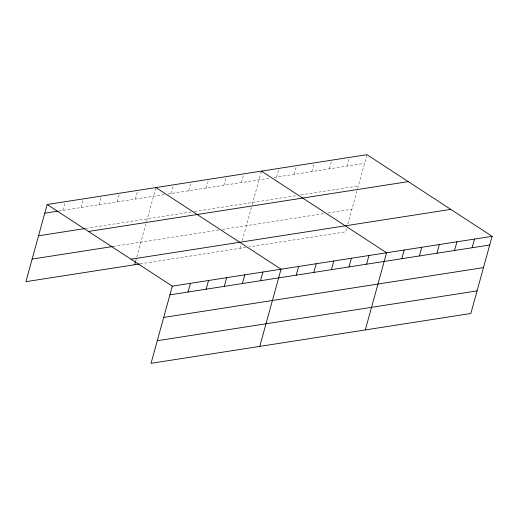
<?xml version="1.0" encoding="UTF-8"?>
<svg xmlns="http://www.w3.org/2000/svg" width="518" height="518" viewBox="0 0 518 518"><rect width="100%" height="100%" fill="white"/><g stroke="black" fill="none" stroke-linecap="round" stroke-linejoin="round"><path stroke-width="0.39" stroke-dasharray="2.59 1.94" d="M62.885 210.366L65.274 201.69M81.009 207.543L83.398 198.86M99.132 204.72L101.522 196.037M117.249 201.897L119.645 193.214M135.373 199.074L137.762 190.391M135.703 260.839L136.564 257.718M136.778 256.941L146.413 221.95M146.626 221.18L155.886 187.568M171.082 193.505L173.478 184.829M188.675 190.766L191.064 182.083M206.261 188.028L208.65 179.345M223.854 185.282L226.243 176.606M241.44 182.543L243.829 173.86M240.164 248.29L241.239 244.392M242.314 240.494L251.949 205.51M252.162 204.733L261.422 171.121M276.618 177.059L279.008 168.382M294.205 174.32L296.6 165.643M311.797 171.581L314.186 162.898M329.383 168.836L331.773 160.159M346.976 166.097L349.365 157.42M346.555 228.723L345.7 231.844L248.957 246.918M347.843 224.048L357.485 189.064M357.698 188.287L366.951 154.675M58.948 210.981L164.692 194.503M167.884 194.004L270.221 178.056M274.216 177.434L364.562 163.358M85.813 228.425L191.246 211.998M194.438 211.499L296.775 195.551M300.77 194.93L358.339 185.956M113.28 246.432L219.205 229.921M222.403 229.429L323.938 213.604M327.939 212.982L351.923 209.24M140.229 263.863L245.759 247.416"/><path stroke-width="0.78" d="M492.1 236.325L172.3 286.156L151.049 363.325L470.843 313.487L492.1 236.325L366.951 154.675L47.157 204.513L25.9 281.675L139.426 263.986M134.628 264.737L135.489 261.616M188.034 292.016L190.423 283.333M206.158 289.186L208.547 280.51M224.275 286.363L226.67 277.687M242.398 283.54L244.787 274.864M260.522 280.717L262.911 272.034M259.777 346.38L281.034 269.211L155.886 187.568M296.231 275.155L298.621 266.472M313.817 272.41L316.213 263.733M331.41 269.671L333.799 260.988M348.996 266.932L351.392 258.249M366.589 264.186L368.978 255.51M365.313 329.934L386.564 252.771L261.422 171.121M401.767 258.709L404.157 250.026M419.353 255.963L421.743 247.287M436.939 253.224L439.335 244.548M454.532 250.485L456.921 241.802M472.118 247.746L474.514 239.063M44.762 213.189L58.158 211.104M38.539 235.794L85.023 228.548M88.455 231.455L408.249 181.617M32.122 259.078L112.49 246.555M131.002 259.214L450.802 209.382M169.91 294.839L489.711 245.001M163.688 317.437L483.482 267.605M157.271 340.721L477.072 290.889M47.157 204.513L172.3 286.156"/></g></svg>
